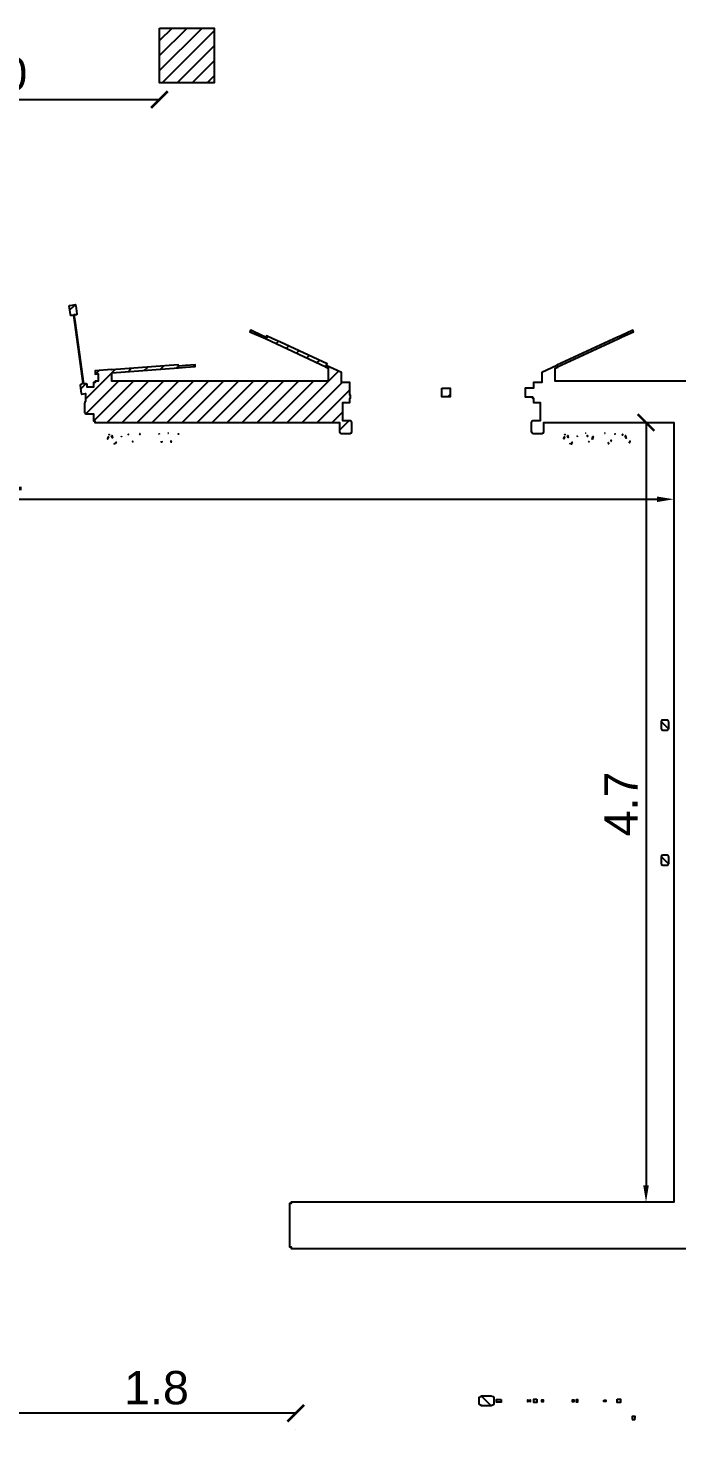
# Model space of a CAD drawing. Header units: metres. Extents: x -155 to -31, y -2 to 38.
# Drawn here: x -79.71 to -75.83, y 11.92 to 20.32 of the extents above; entities that cross this region are included whole.
import ezdxf

# ---------------------------------------------------------------- set-up
doc = ezdxf.new("R2010")
doc.units = ezdxf.units.M
for name, color, linetype, true_color in [('DİMENSİONS', 1, 'Continuous', 0xff0000), ('Layer 03$GIRIS_DONATI', 8, 'Continuous', 0x808080), ('Layer 03$GIRIS_MOBILYA', 9, 'Continuous', 0xc0c0c0)]:
    doc.layers.add(name, color=color, linetype=linetype, true_color=true_color)
doc.layers.add('Layer 03$GIRIS_DUVAR', color=7, linetype='Continuous')
doc.styles.add('Default', font='arial.ttf')
doc.dimstyles.new('Default', dxfattribs={"dimscale": 2, "dimtxt": 0.1, "dimasz": 0.1, "dimexe": 0.05, "dimexo": 0.05, "dimgap": 0.025, "dimtad": 1, "dimtoh": 1, "dimzin": 1, "dimdsep": 46, "dimtxsty": 'Default', "dimcen": 0.05, "dimazin": 1, "dimtfac": 1, "dimtdec": 4, "dimtix": 1, "dimtofl": 0, "dimtmove": 1, "dimatfit": 3, "dimfxl": 0.1, "dimtolj": 1, "dimtzin": 1, "dimarcsym": 0})
pattern_1 = [(45, (-78.925584, 9.92203), (-0.04490128, 0.04490128), [])]
pattern_2 = [(135, (-78.925584, 9.92203), (-0.0449013, -0.0449013), [])]

# ---------------------------------------------------------------- blocks, each defined once
blk = doc.blocks.new('_ArchTick')
at = {"color": 0, "linetype": 'ByBlock', "const_width": 0.15}
blk.add_lwpolyline([(-0.5, -0.5), (0.5, 0.5)], dxfattribs=at)
blk = doc.blocks.new('*D7')
at = {"layer": 'Defpoints', "color": 0}
for p in [(-76.0128, 17.9599), (-76.0128, 13.2879), (-76.0128, 13.2879)]:
    blk.add_point(p, dxfattribs=at)
at = {"layer": 'DİMENSİONS', "color": 0, "lineweight": -2}
for p, q in [((-76.0128, 17.9599), (-76.0128, 13.3879)), ((-75.9128, 17.9599), (-75.9128, 17.9599)), ((-75.9128, 13.2879), (-75.9128, 13.2879))]:
    blk.add_line(p, q, dxfattribs=at)
at = {"layer": 'DİMENSİONS', "color": 0}
blk.add_solid([(-76.0294, 13.3879), (-75.9961, 13.3879), (-76.0128, 13.2879)], dxfattribs=at)
at = {"layer": 'DİMENSİONS', "color": 0, "lineweight": -2, "xscale": 0.1, "yscale": 0.1, "zscale": 0.1, "rotation": 90}
blk.add_blockref('_ArchTick', (-76.0128, 17.9599), dxfattribs=at)
at = {"layer": 'DİMENSİONS', "color": 0, "insert": (-76.1628, 15.6739), "char_height": 0.2, "attachment_point": 5, "rotation": 90, "style": 'Default'}
blk.add_mtext('\\A1;4.7', dxfattribs=at)
blk = doc.blocks.new('*D15')
at = {"layer": 'Defpoints', "color": 0}
for p in [(-83.9185, 17.5), (-75.8466, 17.5), (-75.8466, 17.5)]:
    blk.add_point(p, dxfattribs=at)
at = {"layer": 'DİMENSİONS', "color": 0, "lineweight": -2}
for p, q in [((-83.9185, 17.6), (-83.9185, 17.6)), ((-75.8466, 17.6), (-75.8466, 17.6)), ((-83.9185, 17.5), (-75.9466, 17.5))]:
    blk.add_line(p, q, dxfattribs=at)
at = {"layer": 'DİMENSİONS', "color": 0}
blk.add_solid([(-75.9466, 17.4833), (-75.9466, 17.5166), (-75.8466, 17.5)], dxfattribs=at)
at = {"layer": 'DİMENSİONS', "color": 0, "lineweight": -2, "xscale": 0.1, "yscale": 0.1, "zscale": 0.1, "rotation": 180}
blk.add_blockref('_ArchTick', (-83.9185, 17.5), dxfattribs=at)
at = {"layer": 'DİMENSİONS', "color": 0, "insert": (-79.9325, 17.6521), "char_height": 0.2, "attachment_point": 5, "style": 'Default'}
blk.add_mtext('\\A1;8.1', dxfattribs=at)
blk = doc.blocks.new('*D17')
at = {"layer": 'Defpoints', "color": 0}
for p in [(-80.8972, 19.8955), (-78.9261, 19.8955), (-78.9261, 19.8955)]:
    blk.add_point(p, dxfattribs=at)
at = {"layer": 'DİMENSİONS', "color": 0, "lineweight": -2}
for p, q in [((-80.8972, 19.9955), (-80.8972, 19.9955)), ((-78.9261, 19.9955), (-78.9261, 19.9955)), ((-80.8972, 19.8955), (-78.9261, 19.8955))]:
    blk.add_line(p, q, dxfattribs=at)
at = {"layer": 'DİMENSİONS', "color": 0, "lineweight": -2, "xscale": 0.1, "yscale": 0.1, "zscale": 0.1, "rotation": 180}
blk.add_blockref('_ArchTick', (-80.8972, 19.8955), dxfattribs=at)
at = {"layer": 'DİMENSİONS', "color": 0, "lineweight": -2, "xscale": 0.1, "yscale": 0.1, "zscale": 0.1}
blk.add_blockref('_ArchTick', (-78.9261, 19.8955), dxfattribs=at)
at = {"layer": 'DİMENSİONS', "color": 0, "insert": (-79.9117, 20.0476), "char_height": 0.2, "attachment_point": 5, "style": 'Default'}
blk.add_mtext('\\A1;2.0', dxfattribs=at)
blk = doc.blocks.new('*D34')
at = {"layer": 'Defpoints', "color": 0}
for p in [(-79.8772, 12.0224), (-79.8772, 12.0224), (-78.1108, 12.0224)]:
    blk.add_point(p, dxfattribs=at)
at = {"layer": 'DİMENSİONS', "color": 0, "lineweight": -2}
for p, q in [((-78.1108, 12.0224), (-79.7772, 12.0224)), ((-79.8772, 11.9224), (-79.8772, 11.9224)), ((-78.1108, 11.9224), (-78.1108, 11.9224))]:
    blk.add_line(p, q, dxfattribs=at)
at = {"layer": 'DİMENSİONS', "color": 0}
blk.add_solid([(-79.7772, 12.0391), (-79.7772, 12.0057), (-79.8772, 12.0224)], dxfattribs=at)
at = {"layer": 'DİMENSİONS', "color": 0, "lineweight": -2, "xscale": 0.1, "yscale": 0.1, "zscale": 0.1}
blk.add_blockref('_ArchTick', (-78.1108, 12.0224), dxfattribs=at)
at = {"layer": 'DİMENSİONS', "color": 0, "insert": (-78.944, 12.1745), "char_height": 0.2, "attachment_point": 5, "style": 'Default'}
blk.add_mtext('\\A1;1.8', dxfattribs=at)

msp = doc.modelspace()

# ---------------------------------------------------------------- hatches: boundary and pattern name
at = {"layer": 'Layer 03$GIRIS_DONATI'}
h = msp.add_hatch(dxfattribs=at)
h.set_pattern_fill('ANSI31', scale=0.02, angle=90, style=0, pattern_type=2)
h.set_pattern_definition(pattern_2)
h.paths.add_polyline_path([(-76.8809, 12.1058), (-76.8809, 12.0965), (-76.8809, 12.0882), (-76.9008, 12.0882), (-76.9086, 12.0882), (-76.9088, 12.0882), (-76.9089, 12.0972), (-76.909, 12.1058), (-76.9086, 12.1058), (-76.9008, 12.1058)], flags=0)
h = msp.add_hatch(dxfattribs=at)
h.set_pattern_fill('ANSI31', scale=0.02, angle=90, style=0, pattern_type=2)
h.set_pattern_definition(pattern_2)
h.paths.add_polyline_path([(-76.7195, 12.0932), (-76.7178, 12.0932), (-76.7178, 12.0971), (-76.7178, 12.1007), (-76.7224, 12.1007), (-76.7224, 12.0989), (-76.7224, 12.0932)], flags=0)
h = msp.add_hatch(dxfattribs=at)
h.set_pattern_fill('ANSI31', scale=0.02, angle=90, style=0, pattern_type=2)
h.set_pattern_definition(pattern_2)
h.paths.add_polyline_path([(-76.71, 12.1007), (-76.71, 12.0951), (-76.7052, 12.0932), (-76.7052, 12.0977), (-76.7052, 12.1007)], flags=0)
h = msp.add_hatch(dxfattribs=at)
h.set_pattern_fill('ANSI31', scale=0.02, angle=90, style=0, pattern_type=2)
h.set_pattern_definition(pattern_2)
h.paths.add_polyline_path([(-76.6662, 12.1064), (-76.6662, 12.1027), (-76.6662, 12.0876), (-76.6699, 12.0876), (-76.6851, 12.0876), (-76.6851, 12.0913), (-76.6851, 12.1064), (-76.6814, 12.1064)], flags=0)
h = msp.add_hatch(dxfattribs=at)
h.set_pattern_fill('ANSI31', scale=0.02, angle=90, style=0, pattern_type=2)
h.set_pattern_definition(pattern_2)
h.paths.add_polyline_path([(-76.6355, 12.0932), (-76.626, 12.0932), (-76.626, 12.0946), (-76.626, 12.1007), (-76.6283, 12.1007), (-76.638, 12.1007), (-76.638, 12.0992), (-76.638, 12.0932)], flags=0)
h = msp.add_hatch(dxfattribs=at)
h.set_pattern_fill('ANSI31', scale=0.02, angle=90, style=0, pattern_type=2)
h.set_pattern_definition(pattern_2)
h.paths.add_polyline_path([(-76.4543, 12.0932), (-76.4426, 12.0932), (-76.4426, 12.0946), (-76.4426, 12.1007), (-76.4446, 12.1007), (-76.4552, 12.1007), (-76.4552, 12.1002), (-76.4552, 12.0932)], flags=0)
h = msp.add_hatch(dxfattribs=at)
h.set_pattern_fill('ANSI31', scale=0.02, angle=90, style=0, pattern_type=2)
h.set_pattern_definition(pattern_2)
h.paths.add_polyline_path([(-76.4308, 12.0954), (-76.4308, 12.0913), (-76.424, 12.0913), (-76.4202, 12.0913), (-76.4202, 12.0985), (-76.4202, 12.1026), (-76.4269, 12.1026), (-76.4308, 12.1026)], flags=0)
h = msp.add_hatch(dxfattribs=at)
h.set_pattern_fill('ANSI31', scale=0.02, angle=90, style=0, pattern_type=2)
h.set_pattern_definition(pattern_2)
h.paths.add_polyline_path([(-76.2654, 12.1007), (-76.2562, 12.1007), (-76.2535, 12.1007), (-76.2535, 12.095), (-76.2535, 12.0932), (-76.2632, 12.0932), (-76.2654, 12.0932), (-76.2654, 12.0994)], flags=0)
h = msp.add_hatch(dxfattribs=at)
h.set_pattern_fill('ANSI31', scale=0.02, angle=90, style=0, pattern_type=2)
h.set_pattern_definition(pattern_2)
h.paths.add_polyline_path([(-76.1847, 12.1064), (-76.174, 12.1064), (-76.1659, 12.1064), (-76.1659, 12.0957), (-76.1659, 12.0876), (-76.1766, 12.0876), (-76.1847, 12.0876), (-76.1847, 12.0983)], flags=0)
h = msp.add_hatch(dxfattribs=at)
h.set_pattern_fill('ANSI31', scale=0.02, angle=90, style=0, pattern_type=2)
h.set_pattern_definition(pattern_2)
h.paths.add_polyline_path([(-76.0949, 11.986), (-76.0805, 11.985), (-76.0787, 11.9994), (-76.0786, 12.0022), (-76.0917, 12.0032), (-76.0951, 12.0036), (-76.0949, 11.9886)], flags=0)
at = {"layer": 'Layer 03$GIRIS_DUVAR'}
h = msp.add_hatch(dxfattribs=at)
h.set_pattern_fill('ANSI31', scale=0.02, style=0, pattern_type=2)
h.set_pattern_definition(pattern_1)
h.paths.add_polyline_path([(-78.9262, 20.324), (-78.5981, 20.324), (-78.5981, 19.9959), (-78.9262, 19.9959)], flags=0)
h = msp.add_hatch(dxfattribs=at)
h.set_pattern_fill('ANSI31', scale=0.02, style=0, pattern_type=2)
h.set_pattern_definition(pattern_1)
h.paths.add_polyline_path([(-79.467, 18.6588), (-79.467, 18.658), (-79.4678, 18.6572), (-79.4678, 18.6564), (-79.461, 18.6092), (-79.4605, 18.6055), (-79.4605, 18.6047), (-79.4596, 18.6039), (-79.4588, 18.6031), (-79.4418, 18.6031), (-79.3886, 18.2236), (-79.3844, 18.1934), (-79.3998, 18.1857), (-79.4006, 18.1849), (-79.4006, 18.184), (-79.4014, 18.1824), (-79.3946, 18.136), (-79.3939, 18.1314), (-79.3924, 18.1299), (-79.3908, 18.1299), (-79.3686, 18.133), (-79.3686, 18.0853), (-79.3733, 18.0806), (-79.3743, 18.0768), (-79.3743, 18.0195), (-79.3739, 18.0189), (-79.3711, 18.0142), (-79.3705, 18.0139), (-79.3658, 18.011), (-79.3217, 18.011), (-79.3217, 17.9693), (-79.3123, 17.9693), (-79.3123, 17.9599), (-77.8488, 17.9599), (-77.8488, 17.9043), (-77.8485, 17.9033), (-77.8467, 17.8979), (-77.8457, 17.8974), (-77.8403, 17.8947), (-77.7831, 17.8947), (-77.7821, 17.8952), (-77.7767, 17.8979), (-77.7764, 17.8989), (-77.7746, 17.9043), (-77.7746, 17.9605), (-77.7758, 17.9649), (-77.7767, 17.9668), (-77.7777, 17.9677), (-77.7823, 17.9696), (-77.7831, 17.97), (-77.8286, 17.97), (-77.8286, 17.9993), (-77.8287, 18.0793), (-77.7866, 18.0793), (-77.7866, 18.105), (-77.7823, 18.105), (-77.7823, 18.123), (-77.7866, 18.123), (-77.7866, 18.1997), (-77.836, 18.1997), (-77.836, 18.2594), (-77.884, 18.2813), (-77.9274, 18.3014), (-77.923, 18.3113), (-78.2018, 18.4409), (-78.2468, 18.4619), (-78.2856, 18.4799), (-78.2892, 18.471), (-78.3085, 18.48), (-78.3799, 18.5133), (-78.3842, 18.5043), (-78.2922, 18.4638), (-77.9306, 18.2943), (-77.9311, 18.2932), (-77.9163, 18.2863), (-77.9163, 18.2081), (-79.2114, 18.2081), (-79.2114, 18.2572), (-78.8124, 18.287), (-78.8125, 18.2878), (-78.7686, 18.2911), (-78.7117, 18.2954), (-78.7128, 18.306), (-78.7128, 18.306), (-78.7697, 18.3016), (-78.813, 18.2982), (-78.8134, 18.3056), (-79.213, 18.2766), (-79.2131, 18.2774), (-79.3117, 18.2689), (-79.3116, 18.2671), (-79.3112, 18.2594), (-79.3107, 18.2498), (-79.2927, 18.2515), (-79.2927, 18.2081), (-79.3121, 18.2081), (-79.3121, 18.1993), (-79.3216, 18.1993), (-79.3216, 18.1726), (-79.3596, 18.1726), (-79.3596, 18.1898), (-79.3604, 18.1906), (-79.3612, 18.1906), (-79.3621, 18.1914), (-79.3795, 18.1914), (-79.4315, 18.5707), (-79.4367, 18.608), (-79.4203, 18.608), (-79.4195, 18.6088), (-79.4195, 18.6096), (-79.4186, 18.6105), (-79.4186, 18.6113), (-79.4255, 18.6585), (-79.426, 18.6621), (-79.426, 18.6629), (-79.4262, 18.6631), (-79.4277, 18.6646), (-79.4293, 18.6646), (-79.462, 18.66), (-79.4646, 18.6597), (-79.4662, 18.6597), (-79.4663, 18.6596)], flags=0)
h = msp.add_hatch(dxfattribs=at)
h.set_pattern_fill('ANSI31', scale=0.02, style=0, pattern_type=2)
h.set_pattern_definition(pattern_1)
h.paths.add_polyline_path([(-77.2361, 18.165), (-77.1863, 18.165), (-77.1863, 18.1142), (-77.2361, 18.1142)], flags=0)
at = {"layer": 'Layer 03$GIRIS_MOBILYA'}
h = msp.add_hatch(dxfattribs=at)
h.set_pattern_fill('ANSI31', scale=0.02, angle=90, style=0, pattern_type=2)
h.set_pattern_definition(pattern_2)
h.paths.add_polyline_path([(-78.8758, 17.8959), (-78.875, 17.8967), (-78.8746, 17.896)], flags=0)
h = msp.add_hatch(dxfattribs=at)
h.set_pattern_fill('ANSI31', scale=0.02, angle=90, style=0, pattern_type=2)
h.set_pattern_definition(pattern_2)
h.paths.add_polyline_path([(-76.3758, 17.8959), (-76.3751, 17.8967), (-76.3747, 17.896), (-76.375, 17.8953)], flags=0)
h = msp.add_hatch(dxfattribs=at)
h.set_pattern_fill('ANSI31', scale=0.02, angle=90, style=0, pattern_type=2)
h.set_pattern_definition(pattern_2)
h.paths.add_polyline_path([(-76.261, 17.8959), (-76.2603, 17.8966), (-76.2599, 17.896), (-76.2603, 17.8953)], flags=0)
h = msp.add_hatch(dxfattribs=at)
h.set_pattern_fill('ANSI31', scale=0.02, angle=90, style=0, pattern_type=2)
h.set_pattern_definition(pattern_2)
h.paths.add_polyline_path([(-79.2361, 17.8623), (-79.2356, 17.8621), (-79.2317, 17.8745), (-79.2369, 17.8626)], flags=0)
h = msp.add_hatch(dxfattribs=at)
h.set_pattern_fill('ANSI31', scale=0.02, angle=90, style=0, pattern_type=2)
h.set_pattern_definition(pattern_2)
h.paths.add_polyline_path([(-79.229, 17.8877), (-79.2272, 17.8878), (-79.2281, 17.8869), (-79.2291, 17.8874), (-79.229, 17.8876)], flags=0)
h = msp.add_hatch(dxfattribs=at)
h.set_pattern_fill('ANSI31', scale=0.02, angle=90, style=0, pattern_type=2)
h.set_pattern_definition(pattern_2)
h.paths.add_polyline_path([(-79.2128, 17.8817), (-79.2113, 17.8822), (-79.2074, 17.8682)], flags=0)
h = msp.add_hatch(dxfattribs=at)
h.set_pattern_fill('ANSI31', scale=0.02, angle=90, style=0, pattern_type=2)
h.set_pattern_definition(pattern_2)
h.paths.add_polyline_path([(-79.196, 17.834), (-79.1926, 17.8314), (-79.196, 17.8341), (-79.1963, 17.8349), (-79.1974, 17.8332)], flags=0)
h = msp.add_hatch(dxfattribs=at)
h.set_pattern_fill('ANSI31', scale=0.02, angle=90, style=0, pattern_type=2)
h.set_pattern_definition(pattern_2)
h.paths.add_polyline_path([(-79.1873, 17.8388), (-79.1861, 17.8386), (-79.186, 17.8422)], flags=0)
h = msp.add_hatch(dxfattribs=at)
h.set_pattern_fill('ANSI31', scale=0.02, angle=90, style=0, pattern_type=2)
h.set_pattern_definition(pattern_2)
h.paths.add_polyline_path([(-79.1543, 17.8777), (-79.1526, 17.877), (-79.1535, 17.8756)], flags=0)
h = msp.add_hatch(dxfattribs=at)
h.set_pattern_fill('ANSI31', scale=0.02, angle=90, style=0, pattern_type=2)
h.set_pattern_definition(pattern_2)
h.paths.add_polyline_path([(-79.1129, 17.8869), (-79.112, 17.8878), (-79.1143, 17.8876)], flags=0)
h = msp.add_hatch(dxfattribs=at)
h.set_pattern_fill('ANSI31', scale=0.02, angle=90, style=0, pattern_type=2)
h.set_pattern_definition(pattern_2)
h.paths.add_polyline_path([(-79.0866, 17.846), (-79.0861, 17.8443), (-79.0853, 17.8464), (-79.087, 17.847)], flags=0)
h = msp.add_hatch(dxfattribs=at)
h.set_pattern_fill('ANSI31', scale=0.02, angle=90, style=0, pattern_type=2)
h.set_pattern_definition(pattern_2)
h.paths.add_polyline_path([(-79.0441, 17.891), (-79.0439, 17.8903), (-79.0429, 17.8876), (-79.0425, 17.8913), (-79.0427, 17.8919), (-79.0441, 17.891)], flags=0)
h = msp.add_hatch(dxfattribs=at)
h.set_pattern_fill('ANSI31', scale=0.02, angle=90, style=0, pattern_type=2)
h.set_pattern_definition(pattern_2)
h.paths.add_polyline_path([(-78.9287, 17.8903), (-78.9277, 17.8912), (-78.9289, 17.891), (-78.9289, 17.891)], flags=0)
h = msp.add_hatch(dxfattribs=at)
h.set_pattern_fill('ANSI31', scale=0.02, angle=90, style=0, pattern_type=2)
h.set_pattern_definition(pattern_2)
h.paths.add_polyline_path([(-78.9135, 17.848), (-78.9121, 17.8429), (-78.9135, 17.8424)], flags=0)
h = msp.add_hatch(dxfattribs=at)
h.set_pattern_fill('ANSI31', scale=0.02, angle=90, style=0, pattern_type=2)
h.set_pattern_definition(pattern_2)
h.paths.add_polyline_path([(-78.8566, 17.846), (-78.8561, 17.8443), (-78.8553, 17.8464), (-78.8561, 17.8486), (-78.8574, 17.8479), (-78.857, 17.847)], flags=0)
h = msp.add_hatch(dxfattribs=at)
h.set_pattern_fill('ANSI31', scale=0.02, angle=90, style=0, pattern_type=2)
h.set_pattern_definition(pattern_2)
h.paths.add_polyline_path([(-78.8141, 17.891), (-78.8139, 17.8903), (-78.8127, 17.8919), (-78.8141, 17.891)], flags=0)
h = msp.add_hatch(dxfattribs=at)
h.set_pattern_fill('ANSI31', scale=0.02, angle=90, style=0, pattern_type=2)
h.set_pattern_definition(pattern_2)
h.paths.add_polyline_path([(-76.507, 17.8626), (-76.5018, 17.8745), (-76.5056, 17.8621), (-76.5061, 17.8623)], flags=0)
h = msp.add_hatch(dxfattribs=at)
h.set_pattern_fill('ANSI31', scale=0.02, angle=90, style=0, pattern_type=2)
h.set_pattern_definition(pattern_2)
h.paths.add_polyline_path([(-76.4991, 17.8876), (-76.499, 17.8877), (-76.4972, 17.8878), (-76.4982, 17.8869), (-76.4992, 17.8874)], flags=0)
h = msp.add_hatch(dxfattribs=at)
h.set_pattern_fill('ANSI31', scale=0.02, angle=90, style=0, pattern_type=2)
h.set_pattern_definition(pattern_2)
h.paths.add_polyline_path([(-76.4828, 17.8817), (-76.481, 17.8823), (-76.4798, 17.8711)], flags=0)
h = msp.add_hatch(dxfattribs=at)
h.set_pattern_fill('ANSI31', scale=0.02, angle=90, style=0, pattern_type=2)
h.set_pattern_definition(pattern_2)
h.paths.add_polyline_path([(-76.4661, 17.834), (-76.4661, 17.8341), (-76.4663, 17.8349), (-76.4673, 17.834), (-76.467, 17.8332), (-76.467, 17.8332)], flags=0)
h = msp.add_hatch(dxfattribs=at)
h.set_pattern_fill('ANSI31', scale=0.02, angle=90, style=0, pattern_type=2)
h.set_pattern_definition(pattern_2)
h.paths.add_polyline_path([(-76.4603, 17.8304), (-76.4601, 17.8314), (-76.46, 17.8315), (-76.4596, 17.8301)], flags=0)
h = msp.add_hatch(dxfattribs=at)
h.set_pattern_fill('ANSI31', scale=0.02, angle=90, style=0, pattern_type=2)
h.set_pattern_definition(pattern_2)
h.paths.add_polyline_path([(-76.4574, 17.8388), (-76.4559, 17.8386), (-76.456, 17.8422)], flags=0)
h = msp.add_hatch(dxfattribs=at)
h.set_pattern_fill('ANSI31', scale=0.02, angle=90, style=0, pattern_type=2)
h.set_pattern_definition(pattern_2)
h.paths.add_polyline_path([(-76.4236, 17.8756), (-76.4226, 17.877), (-76.4243, 17.8777)], flags=0)
h = msp.add_hatch(dxfattribs=at)
h.set_pattern_fill('ANSI31', scale=0.02, angle=90, style=0, pattern_type=2)
h.set_pattern_definition(pattern_2)
h.paths.add_polyline_path([(-76.3676, 17.8817), (-76.3662, 17.8822), (-76.3641, 17.8752)], flags=0)
h = msp.add_hatch(dxfattribs=at)
h.set_pattern_fill('ANSI31', scale=0.02, angle=90, style=0, pattern_type=2)
h.set_pattern_definition(pattern_2)
h.paths.add_polyline_path([(-76.3571, 17.847), (-76.3554, 17.8464), (-76.3561, 17.8443), (-76.3567, 17.846)], flags=0)
h = msp.add_hatch(dxfattribs=at)
h.set_pattern_fill('ANSI31', scale=0.02, angle=90, style=0, pattern_type=2)
h.set_pattern_definition(pattern_2)
h.paths.add_polyline_path([(-76.3357, 17.8589), (-76.3306, 17.8762), (-76.3294, 17.8759)], flags=0)
h = msp.add_hatch(dxfattribs=at)
h.set_pattern_fill('ANSI31', scale=0.02, angle=90, style=0, pattern_type=2)
h.set_pattern_definition(pattern_2)
h.paths.add_polyline_path([(-76.2383, 17.8366), (-76.2373, 17.8376), (-76.239, 17.8389)], flags=0)
h = msp.add_hatch(dxfattribs=at)
h.set_pattern_fill('ANSI31', scale=0.02, angle=90, style=0, pattern_type=2)
h.set_pattern_definition(pattern_2)
h.paths.add_polyline_path([(-76.237, 17.8332), (-76.2361, 17.834), (-76.2361, 17.8341), (-76.2364, 17.8349), (-76.2373, 17.834), (-76.2371, 17.8332)], flags=0)
h = msp.add_hatch(dxfattribs=at)
h.set_pattern_fill('ANSI31', scale=0.02, angle=90, style=0, pattern_type=2)
h.set_pattern_definition(pattern_2)
h.paths.add_polyline_path([(-76.2236, 17.849), (-76.2218, 17.8481), (-76.2223, 17.8536)], flags=0)
h = msp.add_hatch(dxfattribs=at)
h.set_pattern_fill('ANSI31', scale=0.02, angle=90, style=0, pattern_type=2)
h.set_pattern_definition(pattern_2)
h.paths.add_polyline_path([(-76.199, 17.891), (-76.199, 17.891), (-76.1987, 17.8903), (-76.1978, 17.8912)], flags=0)
h = msp.add_hatch(dxfattribs=at)
h.set_pattern_fill('ANSI31', scale=0.02, angle=90, style=0, pattern_type=2)
h.set_pattern_definition(pattern_2)
h.paths.add_polyline_path([(-76.153, 17.8869), (-76.152, 17.8878), (-76.1543, 17.8876), (-76.1537, 17.8844)], flags=0)
h = msp.add_hatch(dxfattribs=at)
h.set_pattern_fill('ANSI31', scale=0.02, angle=90, style=0, pattern_type=2)
h.set_pattern_definition(pattern_2)
h.paths.add_polyline_path([(-76.1376, 17.8817), (-76.1362, 17.8822), (-76.132, 17.8671)], flags=0)
h = msp.add_hatch(dxfattribs=at)
h.set_pattern_fill('ANSI31', scale=0.02, angle=90, style=0, pattern_type=2)
h.set_pattern_definition(pattern_2)
h.paths.add_polyline_path([(-76.1124, 17.8388), (-76.111, 17.8386), (-76.111, 17.8422)], flags=0)
h = msp.add_hatch(dxfattribs=at)
h.set_pattern_fill('ANSI31', scale=0.02, angle=90, style=0, pattern_type=2)
h.set_pattern_definition(pattern_2)
h.paths.add_polyline_path([(-76.111, 17.8422), (-76.1084, 17.8489), (-76.107, 17.8481)], flags=0)
h = msp.add_hatch(dxfattribs=at)
h.set_pattern_fill('ANSI31', scale=0.02, angle=90, style=0, pattern_type=2)
h.set_pattern_definition(pattern_2)
h.paths.add_polyline_path([(-75.883, 16.1183), (-75.8797, 16.1197), (-75.8785, 16.1227), (-75.8771, 16.126), (-75.8771, 16.1481), (-75.8771, 16.1681), (-75.8783, 16.1711), (-75.8797, 16.1744), (-75.8827, 16.1757), (-75.8861, 16.177), (-75.9003, 16.177), (-75.9131, 16.177), (-75.9161, 16.1758), (-75.9195, 16.1744), (-75.9207, 16.1714), (-75.9221, 16.1681), (-75.9221, 16.146), (-75.9221, 16.126), (-75.9208, 16.123), (-75.9195, 16.1197), (-75.9164, 16.1184), (-75.9131, 16.117), (-75.8989, 16.117), (-75.8861, 16.117)], flags=0)
h = msp.add_hatch(dxfattribs=at)
h.set_pattern_fill('ANSI31', scale=0.02, angle=90, style=0, pattern_type=2)
h.set_pattern_definition(pattern_2)
h.paths.add_polyline_path([(-75.9164, 15.3084), (-75.9131, 15.307), (-75.8989, 15.307), (-75.8861, 15.307), (-75.883, 15.3083), (-75.8797, 15.3097), (-75.8785, 15.3127), (-75.8771, 15.316), (-75.8771, 15.3381), (-75.8771, 15.358), (-75.8783, 15.3611), (-75.8797, 15.3644), (-75.8827, 15.3657), (-75.8861, 15.367), (-75.9003, 15.367), (-75.9131, 15.367), (-75.9161, 15.3658), (-75.9195, 15.3644), (-75.9207, 15.3614), (-75.9221, 15.358), (-75.9221, 15.336), (-75.9221, 15.316), (-75.9208, 15.313), (-75.9195, 15.3097)], flags=0)
h = msp.add_hatch(dxfattribs=at)
h.set_pattern_fill('ANSI31', scale=0.02, angle=90, style=0, pattern_type=2)
h.set_pattern_definition(pattern_2)
h.paths.add_polyline_path([(-76.931, 12.1222), (-76.9236, 12.1183), (-76.9236, 12.0961), (-76.9236, 12.076), (-76.9321, 12.0712), (-76.9395, 12.0669), (-76.9728, 12.0669), (-76.9962, 12.0669), (-77.006, 12.0727), (-77.0118, 12.076), (-77.0118, 12.1032), (-77.0118, 12.1183), (-77.0021, 12.1237), (-76.9962, 12.1268), (-76.9636, 12.1268), (-76.9395, 12.1268)], flags=0)

# ---------------------------------------------------------------- linework, layer by layer
at = {"layer": 'Layer 03$GIRIS_DONATI'}
for points in [[(-76.8809, 12.1058), (-76.8809, 12.0965), (-76.8809, 12.0882), (-76.9008, 12.0882), (-76.9086, 12.0882), (-76.9088, 12.0882), (-76.9089, 12.0972), (-76.909, 12.1058), (-76.9086, 12.1058), (-76.9008, 12.1058)], [(-76.7195, 12.0932), (-76.7178, 12.0932), (-76.7178, 12.0971), (-76.7178, 12.1007), (-76.7224, 12.1007), (-76.7224, 12.0989), (-76.7224, 12.0932)], [(-76.71, 12.1007), (-76.71, 12.0951), (-76.7052, 12.0932), (-76.7052, 12.0977), (-76.7052, 12.1007)], [(-76.6662, 12.1064), (-76.6662, 12.1027), (-76.6662, 12.0876), (-76.6699, 12.0876), (-76.6851, 12.0876), (-76.6851, 12.0913), (-76.6851, 12.1064), (-76.6814, 12.1064)], [(-76.6355, 12.0932), (-76.626, 12.0932), (-76.626, 12.0946), (-76.626, 12.1007), (-76.6283, 12.1007), (-76.638, 12.1007), (-76.638, 12.0992), (-76.638, 12.0932)], [(-76.4543, 12.0932), (-76.4426, 12.0932), (-76.4426, 12.0946), (-76.4426, 12.1007), (-76.4446, 12.1007), (-76.4552, 12.1007), (-76.4552, 12.1002), (-76.4552, 12.0932)], [(-76.4308, 12.0954), (-76.4308, 12.0913), (-76.424, 12.0913), (-76.4202, 12.0913), (-76.4202, 12.0985), (-76.4202, 12.1026), (-76.4269, 12.1026), (-76.4308, 12.1026)], [(-76.2654, 12.1007), (-76.2562, 12.1007), (-76.2535, 12.1007), (-76.2535, 12.095), (-76.2535, 12.0932), (-76.2632, 12.0932), (-76.2654, 12.0932), (-76.2654, 12.0994)], [(-76.1847, 12.1064), (-76.174, 12.1064), (-76.1659, 12.1064), (-76.1659, 12.0957), (-76.1659, 12.0876), (-76.1766, 12.0876), (-76.1847, 12.0876), (-76.1847, 12.0983)], [(-76.0949, 11.986), (-76.0805, 11.985), (-76.0787, 11.9994), (-76.0786, 12.0022), (-76.0917, 12.0032), (-76.0951, 12.0036), (-76.0949, 11.9886)]]:
    msp.add_lwpolyline(points, close=True, dxfattribs=at)
at = {"layer": 'Layer 03$GIRIS_DUVAR'}
for points in [[(-78.9262, 20.324), (-78.5981, 20.324), (-78.5981, 19.9959), (-78.9262, 19.9959)], [(-79.467, 18.6588), (-79.467, 18.658), (-79.4678, 18.6572), (-79.4678, 18.6564), (-79.461, 18.6092), (-79.4605, 18.6055), (-79.4605, 18.6047), (-79.4596, 18.6039), (-79.4588, 18.6031), (-79.4418, 18.6031), (-79.3886, 18.2236), (-79.3844, 18.1934), (-79.3998, 18.1857), (-79.4006, 18.1849), (-79.4006, 18.184), (-79.4014, 18.1824), (-79.3946, 18.136), (-79.3939, 18.1314), (-79.3924, 18.1299), (-79.3908, 18.1299), (-79.3686, 18.133), (-79.3686, 18.0853), (-79.3733, 18.0806), (-79.3743, 18.0768), (-79.3743, 18.0195), (-79.3739, 18.0189), (-79.3711, 18.0142), (-79.3705, 18.0139), (-79.3658, 18.011), (-79.3217, 18.011), (-79.3217, 17.9693), (-79.3123, 17.9693), (-79.3123, 17.9599), (-77.8488, 17.9599), (-77.8488, 17.9043), (-77.8485, 17.9033), (-77.8467, 17.8979), (-77.8457, 17.8974), (-77.8403, 17.8947), (-77.7831, 17.8947), (-77.7821, 17.8952), (-77.7767, 17.8979), (-77.7764, 17.8989), (-77.7746, 17.9043), (-77.7746, 17.9605), (-77.7758, 17.9649), (-77.7767, 17.9668), (-77.7777, 17.9677), (-77.7823, 17.9696), (-77.7831, 17.97), (-77.8286, 17.97), (-77.8286, 17.9993), (-77.8287, 18.0793), (-77.7866, 18.0793), (-77.7866, 18.105), (-77.7823, 18.105), (-77.7823, 18.123), (-77.7866, 18.123), (-77.7866, 18.1997), (-77.836, 18.1997), (-77.836, 18.2594), (-77.884, 18.2813), (-77.9274, 18.3014), (-77.923, 18.3113), (-78.2018, 18.4409), (-78.2468, 18.4619), (-78.2856, 18.4799), (-78.2892, 18.471), (-78.3085, 18.48), (-78.3799, 18.5133), (-78.3842, 18.5043), (-78.2922, 18.4638), (-77.9306, 18.2943), (-77.9311, 18.2932), (-77.9163, 18.2863), (-77.9163, 18.2081), (-79.2114, 18.2081), (-79.2114, 18.2572), (-78.8124, 18.287), (-78.8125, 18.2878), (-78.7686, 18.2911), (-78.7117, 18.2954), (-78.7128, 18.306), (-78.7128, 18.306), (-78.7697, 18.3016), (-78.813, 18.2982), (-78.8134, 18.3056), (-79.213, 18.2766), (-79.2131, 18.2774), (-79.3117, 18.2689), (-79.3116, 18.2671), (-79.3112, 18.2594), (-79.3107, 18.2498), (-79.2927, 18.2515), (-79.2927, 18.2081), (-79.3121, 18.2081), (-79.3121, 18.1993), (-79.3216, 18.1993), (-79.3216, 18.1726), (-79.3596, 18.1726), (-79.3596, 18.1898), (-79.3604, 18.1906), (-79.3612, 18.1906), (-79.3621, 18.1914), (-79.3795, 18.1914), (-79.4315, 18.5707), (-79.4367, 18.608), (-79.4203, 18.608), (-79.4195, 18.6088), (-79.4195, 18.6096), (-79.4186, 18.6105), (-79.4186, 18.6113), (-79.4255, 18.6585), (-79.426, 18.6621), (-79.426, 18.6629), (-79.4262, 18.6631), (-79.4277, 18.6646), (-79.4293, 18.6646), (-79.462, 18.66), (-79.4646, 18.6597), (-79.4662, 18.6597), (-79.4663, 18.6596)], [(-77.2361, 18.165), (-77.1863, 18.165), (-77.1863, 18.1142), (-77.2361, 18.1142)]]:
    msp.add_lwpolyline(points, close=True, dxfattribs=at)
msp.add_lwpolyline([(-75.6072, 18.2081), (-76.5564, 18.2081), (-76.5564, 18.2856), (-76.5418, 18.2923), (-76.5421, 18.2931), (-76.1792, 18.4619), (-76.1605, 18.4706), (-76.0881, 18.5043), (-76.0892, 18.5067), (-76.0925, 18.5137), (-76.1646, 18.48), (-76.1836, 18.4711), (-76.546, 18.3037), (-76.5466, 18.3013), (-76.636, 18.2594), (-76.6367, 18.2594), (-76.6367, 18.2296), (-76.6375, 18.1997), (-76.6871, 18.1997), (-76.6871, 18.165), (-76.7358, 18.165), (-76.7358, 18.1142), (-76.6923, 18.1142), (-76.6923, 18.105), (-76.6872, 18.105), (-76.6871, 18.083), (-76.6871, 18.0793), (-76.6466, 18.0793), (-76.6466, 17.97), (-76.6912, 17.97), (-76.6958, 17.9672), (-76.6964, 17.967), (-76.6965, 17.9668), (-76.6976, 17.9647), (-76.6994, 17.9611), (-76.6997, 17.9605), (-76.6997, 17.9043), (-76.6992, 17.9033), (-76.6965, 17.8979), (-76.6956, 17.8974), (-76.6902, 17.8947), (-76.6329, 17.8947), (-76.632, 17.8952), (-76.6266, 17.8979), (-76.6263, 17.8989), (-76.6245, 17.9043), (-76.6245, 17.9599), (-75.8467, 17.9599), (-75.8467, 13.2879), (-78.1373, 13.2879), (-78.1373, 13.2793), (-78.1467, 13.2793), (-78.1467, 13.0193), (-78.1373, 13.0193), (-78.1373, 13.01), (-74.8466, 13.01)], dxfattribs=at)
at = {"layer": 'Layer 03$GIRIS_MOBILYA'}
for points in [[(-78.8758, 17.8959), (-78.875, 17.8967), (-78.8746, 17.896)], [(-76.3758, 17.8959), (-76.3751, 17.8967), (-76.3747, 17.896), (-76.375, 17.8953)], [(-76.261, 17.8959), (-76.2603, 17.8966), (-76.2599, 17.896), (-76.2603, 17.8953)], [(-79.2361, 17.8623), (-79.2356, 17.8621), (-79.2317, 17.8745), (-79.2369, 17.8626)], [(-79.229, 17.8877), (-79.2272, 17.8878), (-79.2281, 17.8869), (-79.2291, 17.8874), (-79.229, 17.8876)], [(-79.2128, 17.8817), (-79.2113, 17.8822), (-79.2074, 17.8682)], [(-79.196, 17.834), (-79.1926, 17.8314), (-79.196, 17.8341), (-79.1963, 17.8349), (-79.1974, 17.8332)], [(-79.1873, 17.8388), (-79.1861, 17.8386), (-79.186, 17.8422)], [(-79.1543, 17.8777), (-79.1526, 17.877), (-79.1535, 17.8756)], [(-79.1129, 17.8869), (-79.112, 17.8878), (-79.1143, 17.8876)], [(-79.0866, 17.846), (-79.0861, 17.8443), (-79.0853, 17.8464), (-79.087, 17.847)], [(-79.0441, 17.891), (-79.0439, 17.8903), (-79.0429, 17.8876), (-79.0425, 17.8913), (-79.0427, 17.8919), (-79.0441, 17.891)], [(-78.9287, 17.8903), (-78.9277, 17.8912), (-78.9289, 17.891), (-78.9289, 17.891)], [(-78.9135, 17.848), (-78.9121, 17.8429), (-78.9135, 17.8424)], [(-78.8566, 17.846), (-78.8561, 17.8443), (-78.8553, 17.8464), (-78.8561, 17.8486), (-78.8574, 17.8479), (-78.857, 17.847)], [(-78.8141, 17.891), (-78.8139, 17.8903), (-78.8127, 17.8919), (-78.8141, 17.891)], [(-76.507, 17.8626), (-76.5018, 17.8745), (-76.5056, 17.8621), (-76.5061, 17.8623)], [(-76.4991, 17.8876), (-76.499, 17.8877), (-76.4972, 17.8878), (-76.4982, 17.8869), (-76.4992, 17.8874)], [(-76.4828, 17.8817), (-76.481, 17.8823), (-76.4798, 17.8711)], [(-76.4661, 17.834), (-76.4661, 17.8341), (-76.4663, 17.8349), (-76.4673, 17.834), (-76.467, 17.8332), (-76.467, 17.8332)], [(-76.4603, 17.8304), (-76.4601, 17.8314), (-76.46, 17.8315), (-76.4596, 17.8301)], [(-76.4574, 17.8388), (-76.4559, 17.8386), (-76.456, 17.8422)], [(-76.4236, 17.8756), (-76.4226, 17.877), (-76.4243, 17.8777)], [(-76.3676, 17.8817), (-76.3662, 17.8822), (-76.3641, 17.8752)], [(-76.3571, 17.847), (-76.3554, 17.8464), (-76.3561, 17.8443), (-76.3567, 17.846)], [(-76.3357, 17.8589), (-76.3306, 17.8762), (-76.3294, 17.8759)], [(-76.2383, 17.8366), (-76.2373, 17.8376), (-76.239, 17.8389)], [(-76.237, 17.8332), (-76.2361, 17.834), (-76.2361, 17.8341), (-76.2364, 17.8349), (-76.2373, 17.834), (-76.2371, 17.8332)], [(-76.2236, 17.849), (-76.2218, 17.8481), (-76.2223, 17.8536)], [(-76.199, 17.891), (-76.199, 17.891), (-76.1987, 17.8903), (-76.1978, 17.8912)], [(-76.153, 17.8869), (-76.152, 17.8878), (-76.1543, 17.8876), (-76.1537, 17.8844)], [(-76.1376, 17.8817), (-76.1362, 17.8822), (-76.132, 17.8671)], [(-76.1124, 17.8388), (-76.111, 17.8386), (-76.111, 17.8422)], [(-76.111, 17.8422), (-76.1084, 17.8489), (-76.107, 17.8481)], [(-75.883, 16.1183), (-75.8797, 16.1197), (-75.8785, 16.1227), (-75.8771, 16.126), (-75.8771, 16.1481), (-75.8771, 16.1681), (-75.8783, 16.1711), (-75.8797, 16.1744), (-75.8827, 16.1757), (-75.8861, 16.177), (-75.9003, 16.177), (-75.9131, 16.177), (-75.9161, 16.1758), (-75.9195, 16.1744), (-75.9207, 16.1714), (-75.9221, 16.1681), (-75.9221, 16.146), (-75.9221, 16.126), (-75.9208, 16.123), (-75.9195, 16.1197), (-75.9164, 16.1184), (-75.9131, 16.117), (-75.8989, 16.117), (-75.8861, 16.117)], [(-75.9164, 15.3084), (-75.9131, 15.307), (-75.8989, 15.307), (-75.8861, 15.307), (-75.883, 15.3083), (-75.8797, 15.3097), (-75.8785, 15.3127), (-75.8771, 15.316), (-75.8771, 15.3381), (-75.8771, 15.358), (-75.8783, 15.3611), (-75.8797, 15.3644), (-75.8827, 15.3657), (-75.8861, 15.367), (-75.9003, 15.367), (-75.9131, 15.367), (-75.9161, 15.3658), (-75.9195, 15.3644), (-75.9207, 15.3614), (-75.9221, 15.358), (-75.9221, 15.336), (-75.9221, 15.316), (-75.9208, 15.313), (-75.9195, 15.3097)], [(-76.931, 12.1222), (-76.9236, 12.1183), (-76.9236, 12.0961), (-76.9236, 12.076), (-76.9321, 12.0712), (-76.9395, 12.0669), (-76.9728, 12.0669), (-76.9962, 12.0669), (-77.006, 12.0727), (-77.0118, 12.076), (-77.0118, 12.1032), (-77.0118, 12.1183), (-77.0021, 12.1237), (-76.9962, 12.1268), (-76.9636, 12.1268), (-76.9395, 12.1268)]]:
    msp.add_lwpolyline(points, close=True, dxfattribs=at)

# ---------------------------------------------------------------- dimensions: what is measured, and where the dimension line sits
at = {"layer": 'DİMENSİONS'}
for base, p1, p2, text, override, picture, middle in [((-78.9261, 19.8955, 0.5549), (-80.8972, 19.8955, 0.5549), (-78.9261, 19.8955, 0.5549), '2.0', {"dimscale": 2, "dimasz": 0.05, "dimtih": 0, "dimtoh": 0, "dimdec": 1, "dimlfac": 1, "dimblk": 'ArchTick', "dimsah": 0}, '*D17', (-79.9117, 20.0476, 0.5549)), ((-75.8466, 17.5, 0.5549), (-83.9185, 17.5, 0.5549), (-75.8466, 17.5, 0.5549), '8.1', {"dimscale": 2, "dimasz": 0.05, "dimtih": 0, "dimtoh": 0, "dimdec": 1, "dimlfac": 1, "dimblk1": 'ArchTick', "dimsah": 1}, '*D15', (-79.9325, 17.6521, 0.5549))]:
    dim = msp.add_linear_dim(base=base, p1=p1, p2=p2, text=text, dimstyle='Default', override=override, dxfattribs=at)
    dim.commit()
    dim.dimension.update_dxf_attribs({"geometry": picture, "text_midpoint": middle})
for base, p1, p2, angle, text, picture, middle in [((-76.0128, 13.2879, 0.5549), (-76.0128, 17.9599, 0.5549), (-76.0128, 13.2879, 0.5549), 270, '4.7', '*D7', (-76.1628, 15.6739, 0.5549)), ((-79.8772, 12.0224, 0.5549), (-78.1108, 12.0224, 0.5549), (-79.8772, 12.0224, 0.5549), 180, '1.8', '*D34', (-78.944, 12.1745, 0.5549))]:
    dim = msp.add_linear_dim(base=base, p1=p1, p2=p2, angle=angle, text=text, dimstyle='Default', override={"dimscale": 2, "dimasz": 0.05, "dimtih": 0, "dimtoh": 0, "dimdec": 1, "dimlfac": 1, "dimblk1": 'ArchTick', "dimsah": 1}, dxfattribs=at)
    dim.commit()
    dim.dimension.update_dxf_attribs({"geometry": picture, "text_midpoint": middle})

doc.saveas('drawing.dxf')
